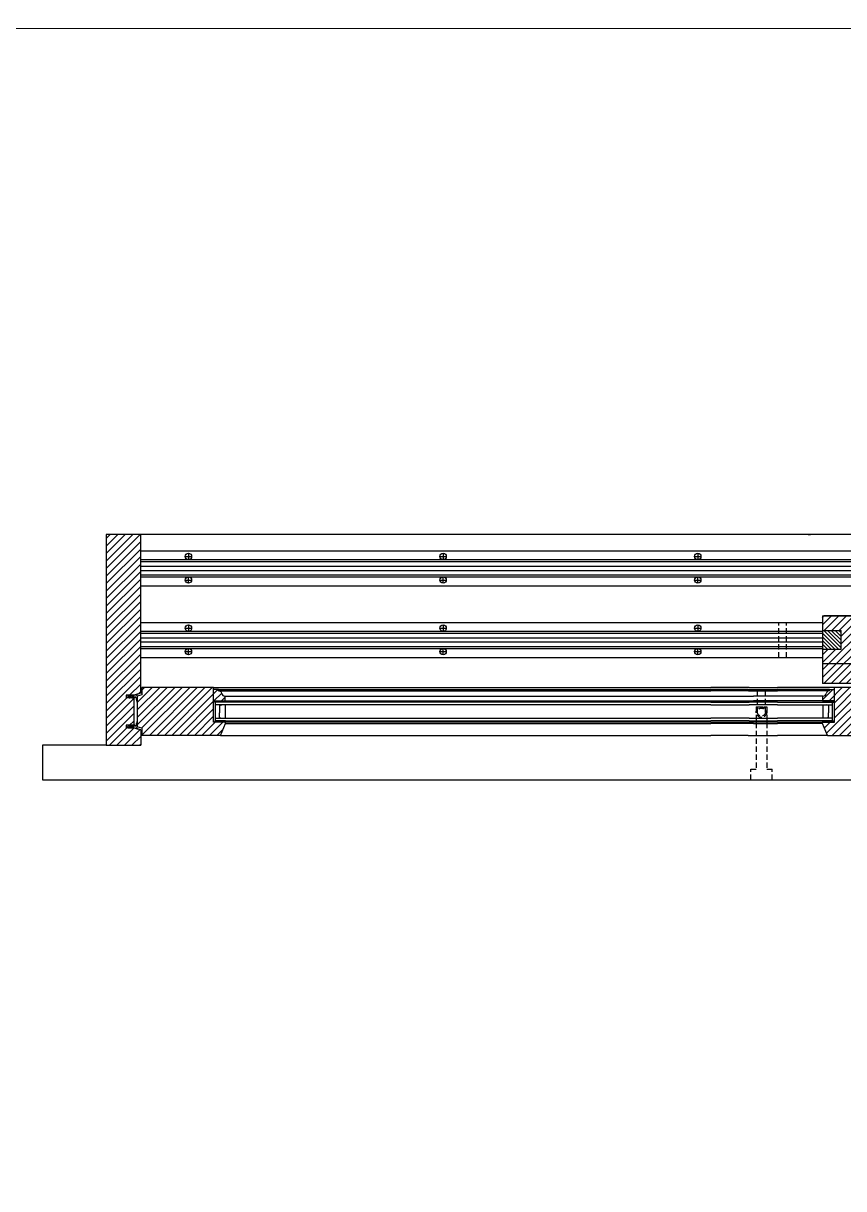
# Model space of a CAD drawing. Header units: inches. Extents: x 1985 to 11287, y 379 to 3234.
# Drawn here: x 7988.8 to 8027.4, y 1405.7 to 1460.6 of the extents above; entities that cross this region are included whole.
import ezdxf

# ---------------------------------------------------------------- set-up
doc = ezdxf.new("R2010")
doc.units = ezdxf.units.IN
doc.header["$MEASUREMENT"] = 0
doc.linetypes.add('HIDDEN', pattern=[0.375, 0.25, -0.125])
for name, color, linetype in [('glass 99', 6, 'CONTINUOUS'), ('glazing tape 99', 7, 'CONTINUOUS'), ('hardware 99', 94, 'CONTINUOUS'), ('hatch 99', 1, 'CONTINUOUS'), ('separation 99', 3, 'CONTINUOUS'), ('weatherstripping 99', 5, 'CONTINUOUS'), ('wood detail 99', 7, 'CONTINUOUS')]:
    doc.layers.add(name, color=color, linetype=linetype)

msp = doc.modelspace()

# ---------------------------------------------------------------- hatches: boundary and pattern name
at = {"layer": 'glazing tape 99'}
h = msp.add_hatch(color=7, dxfattribs=at)
h.paths.add_polyline_path([(7997.795045, 1428.695459), (7998.295045, 1428.695459), (7998.295045, 1428.632959), (7997.795045, 1428.632959)])
h.paths.add_polyline_path([(7997.818545, 1427.757959), (7998.318545, 1427.757959), (7998.318545, 1427.695459), (7997.818545, 1427.695459)])
h = msp.add_hatch(color=7, dxfattribs=at)
h.paths.add_polyline_path([(8026.467043, 1428.695459), (8026.967043, 1428.695459), (8026.967043, 1428.632959), (8026.467043, 1428.632959)])
h.paths.add_polyline_path([(8026.443543, 1427.757959), (8026.943543, 1427.757959), (8026.943543, 1427.695459), (8026.443543, 1427.695459)])
at = {"layer": 'hardware 99'}
h = msp.add_hatch(dxfattribs=at)
h.set_pattern_fill('ANSI31', color=256, style=0)
h.set_pattern_definition([(135, (7707.36712, 136.2914), (0.088388348, 0.088388348), [])])
h.paths.add_polyline_path([(8026.443543, 1431.132959), (8027.318543, 1431.132959), (8027.318543, 1432.007959), (8026.443543, 1432.007959)])
at = {"layer": 'hatch 99'}
h = msp.add_hatch(dxfattribs=at)
h.set_pattern_fill('ANSI31', color=256, scale=2, style=0)
h.set_pattern_definition([(45, (8381.80447, 261.3368), (-0.176776695, 0.176776695), [])])
h.paths.add_polyline_path([(7994.318545, 1436.539209), (7992.693545, 1436.539209), (7992.693545, 1426.601709), (7994.318545, 1426.601709), (7994.318545, 1427.336084), (7993.990545, 1427.426959), (7993.720391, 1427.426959), (7993.631045, 1427.426959), (7993.631045, 1427.551959), (7993.990545, 1427.551959), (7993.990545, 1428.838959), (7993.631045, 1428.838959), (7993.631045, 1428.963959), (7993.990545, 1428.963959), (7994.318545, 1429.054834), (7994.318545, 1429.320459)])
h.paths.add_polyline_path([(7997.75603, 1429.320459), (7994.381045, 1429.320459), (7994.381045, 1428.976711), (7994.159045, 1428.914201), (7994.159045, 1427.476717), (7994.381045, 1427.414207), (7994.381045, 1427.070459), (7998.077473, 1427.070459), (7998.318545, 1427.632959), (7998.318545, 1427.695459), (7997.75603, 1427.695459)])
h.paths.add_polyline_path([(7998.138795, 1429.046959, 0.350781059), (7997.995667, 1429.171959), (7997.982545, 1429.171959), (7997.982545, 1429.234459), (7997.75603, 1429.234459), (7997.75603, 1428.695459), (7998.295045, 1428.695459), (7998.295045, 1428.921959, -0.375199902)], flags=17)
h = msp.add_hatch(dxfattribs=at)
h.set_pattern_fill('ANSI31', color=256, scale=2, style=0)
h.set_pattern_definition([(45, (8381.80447, 1077.70195), (-0.1767767, 0.1767767), [])])
h.paths.add_polyline_path([(8030.420043, 1432.296959, -0.375199902), (8030.263793, 1432.421959, 0.350781059), (8030.120665, 1432.546959), (8030.107543, 1432.546959), (8030.107543, 1432.609459), (8029.881029, 1432.609459), (8029.881029, 1432.070459), (8030.420043, 1432.070459)], flags=17)
h.paths.add_polyline_path([(8029.881029, 1432.695459), (8026.506043, 1432.695459), (8026.443543, 1432.695459), (8026.443543, 1432.429834), (8026.443543, 1432.007959), (8027.318543, 1432.007959), (8027.318543, 1431.132959), (8026.443543, 1431.132959), (8026.443543, 1430.445459), (8030.202472, 1430.445459), (8030.443543, 1431.007959), (8030.443543, 1431.070459), (8029.881029, 1431.070459)])
h.paths.add_polyline_path([(8028.141657, 1429.985085), (8027.860333, 1429.985085), (8027.860333, 1430.047585), (8028.141657, 1430.047585), (8028.506043, 1430.257963), (8028.506043, 1430.445459), (8026.506043, 1430.445459), (8026.443543, 1430.445459), (8026.443543, 1429.976709), (8026.443543, 1429.507959), (8028.131036, 1429.507959), (8028.506043, 1429.724469), (8028.506043, 1429.774707)])
h.paths.add_polyline_path([(8030.443543, 1430.257959), (8029.93119, 1430.257959), (8029.93119, 1429.944352), (8029.83719, 1429.944352), (8029.83719, 1430.257959), (8028.756036, 1430.257959), (8028.381043, 1430.041457), (8028.381043, 1429.991213), (8028.745424, 1429.780838), (8029.026753, 1429.780838), (8029.026753, 1429.718338), (8028.745424, 1429.718338), (8028.381043, 1429.507963), (8028.381043, 1429.320459), (8030.443543, 1429.320459)])
h.paths.add_polyline_path([(8030.443543, 1429.320459), (8027.006057, 1429.320459), (8027.006057, 1427.695459), (8026.443543, 1427.695459), (8026.443543, 1427.632959), (8026.684615, 1427.070459), (8030.443543, 1427.070459)])
h.paths.add_polyline_path([(8027.006057, 1429.234459), (8026.776243, 1429.234459), (8026.776243, 1429.171959), (8026.76398, 1429.171959, 0.35125577), (8026.623772, 1429.049771, -0.380557848), (8026.467043, 1428.921959), (8026.467043, 1428.695459), (8027.006057, 1428.695459)], flags=17)

# ---------------------------------------------------------------- linework, layer by layer
at = {"layer": 'glass 99', "color": 6}
for p, q in [((8021.176939, 1428.632959), (7997.795045, 1428.632959)), ((7997.84973, 1427.757959), (7997.84973, 1428.632959)), ((8021.176939, 1428.507959), (7997.84973, 1428.507959)), ((7998.033039, 1428.477968), (7998.140821, 1428.507959)), ((7998.033039, 1428.477968), (7998.033039, 1428.132959)), ((7998.033039, 1427.91295), (7998.033039, 1428.132959)), ((7998.297419, 1428.507959), (7998.297419, 1427.882959)), ((8021.176939, 1428.632959), (8022.991175, 1428.632959)), ((8021.176939, 1428.507959), (8022.991175, 1428.507959)), ((8024.323269, 1428.632959), (8022.991175, 1428.632959)), ((8024.323269, 1428.507959), (8022.991175, 1428.507959)), ((8024.323269, 1428.632959), (8026.967043, 1428.632959)), ((8024.323269, 1428.507959), (8026.912357, 1428.507959)), ((8026.467043, 1428.507959), (8026.467043, 1427.882959)), ((8026.731423, 1428.477968), (8026.623641, 1428.507959)), ((8026.731423, 1428.477968), (8026.731423, 1428.132959)), ((8026.731423, 1427.91295), (8026.731423, 1428.132959)), ((8026.912357, 1427.757959), (8026.912357, 1428.632959)), ((7997.818545, 1427.757959), (8021.176939, 1427.757959)), ((7997.84973, 1427.882959), (8021.176939, 1427.882959)), ((7998.033039, 1427.91295), (7998.140821, 1427.882959)), ((8022.991175, 1427.882959), (8021.176939, 1427.882959)), ((8022.991175, 1427.757959), (8021.176939, 1427.757959)), ((8022.991175, 1427.882959), (8024.323269, 1427.882959)), ((8022.991175, 1427.757959), (8024.323269, 1427.757959)), ((8026.912357, 1427.882959), (8024.323269, 1427.882959)), ((8026.943543, 1427.757959), (8024.323269, 1427.757959)), ((8026.731423, 1427.91295), (8026.623641, 1427.882959))]:
    msp.add_line(p, q, dxfattribs=at)
at = {"layer": 'glazing tape 99', "color": 7}
for p, q in [((7997.795045, 1428.695459), (7997.795045, 1428.632959)), ((7998.295045, 1428.695459), (7998.295045, 1428.632959)), ((8026.467043, 1428.695459), (8026.467043, 1428.632959)), ((8026.967043, 1428.695459), (8026.967043, 1428.632959))]:
    msp.add_line(p, q, dxfattribs=at)
at = {"layer": 'glazing tape 99'}
for p, q in [((7998.295045, 1428.632959), (7997.795045, 1428.632959)), ((8026.967043, 1428.632959), (8026.467043, 1428.632959)), ((7997.818545, 1427.757959), (7997.818545, 1427.695459)), ((7998.318545, 1427.757959), (7997.818545, 1427.757959)), ((7998.318545, 1427.757959), (7998.318545, 1427.695459)), ((8026.443543, 1427.757959), (8026.943543, 1427.757959)), ((8026.443543, 1427.757959), (8026.443543, 1427.695459)), ((8026.943543, 1427.757959), (8026.943543, 1427.695459))]:
    msp.add_line(p, q, dxfattribs=at)
at = {"layer": 'hardware 99'}
for p, q in [((8025.765634, 1436.539209), (8025.881051, 1436.539209)), ((7994.318545, 1435.770459), (8026.443543, 1435.770459)), ((7994.318545, 1435.350459), (8026.443543, 1435.350459)), ((7994.318545, 1435.260459), (8026.443543, 1435.260459)), ((7996.418545, 1435.500459), (7996.718545, 1435.500459)), ((7996.568545, 1435.650459), (7996.568545, 1435.350459)), ((8008.418545, 1435.500459), (8008.718545, 1435.500459)), ((8008.568545, 1435.650459), (8008.568545, 1435.350459)), ((8020.418545, 1435.500459), (8020.718545, 1435.500459)), ((8020.568545, 1435.650459), (8020.568545, 1435.350459)), ((8026.443543, 1435.770459), (8058.568542, 1435.770459)), ((8026.443543, 1435.350459), (8058.568542, 1435.350459)), ((8026.443543, 1435.260459), (8058.568542, 1435.260459)), ((7994.318545, 1435.045459), (8026.443543, 1435.045459)), ((7994.318545, 1434.845459), (8026.443543, 1434.845459)), ((8026.443543, 1435.045459), (8058.568542, 1435.045459)), ((8026.443543, 1434.845459), (8058.568542, 1434.845459)), ((7994.318545, 1434.630459), (8026.443543, 1434.630459)), ((7994.318545, 1434.540459), (8026.443543, 1434.540459)), ((7996.418545, 1434.390459), (7996.718545, 1434.390459)), ((7996.568545, 1434.240459), (7996.568545, 1434.540459)), ((8008.418545, 1434.390459), (8008.718545, 1434.390459)), ((8008.568545, 1434.240459), (8008.568545, 1434.540459)), ((8020.418545, 1434.390459), (8020.718545, 1434.390459)), ((8020.568545, 1434.240459), (8020.568545, 1434.540459)), ((8026.443543, 1434.630459), (8058.568542, 1434.630459)), ((8026.443543, 1434.540459), (8058.568542, 1434.540459)), ((7994.318545, 1434.120459), (8026.443543, 1434.120459)), ((8026.443543, 1434.120459), (8058.568542, 1434.120459)), ((7994.318545, 1432.395459), (8026.443543, 1432.395459)), ((7994.318545, 1431.975459), (8026.443543, 1431.975459)), ((7996.418545, 1432.125459), (7996.718545, 1432.125459)), ((7996.568545, 1432.275459), (7996.568545, 1431.975459)), ((8008.418545, 1432.125459), (8008.718545, 1432.125459)), ((8008.568545, 1432.275459), (8008.568545, 1431.975459)), ((8020.418545, 1432.125459), (8020.718545, 1432.125459)), ((8020.568545, 1432.275459), (8020.568545, 1431.975459)), ((8026.443543, 1432.007959), (8026.443543, 1431.132959)), ((7994.318545, 1431.885459), (8026.443543, 1431.885459)), ((7994.318545, 1431.670459), (8026.443543, 1431.670459)), ((7994.318545, 1431.470459), (8026.443543, 1431.470459)), ((7994.318545, 1431.255459), (8026.443543, 1431.255459)), ((7994.318545, 1431.165459), (8026.443543, 1431.165459)), ((7996.418545, 1431.015459), (7996.718545, 1431.015459)), ((7996.568545, 1430.865459), (7996.568545, 1431.165459)), ((8008.418545, 1431.015459), (8008.718545, 1431.015459)), ((8008.568545, 1430.865459), (8008.568545, 1431.165459)), ((8020.418545, 1431.015459), (8020.718545, 1431.015459)), ((8020.568545, 1430.865459), (8020.568545, 1431.165459)), ((7994.318545, 1430.745459), (8026.443543, 1430.745459))]:
    msp.add_line(p, q, dxfattribs=at)
for centre in [(7996.568545, 1435.500459), (8008.568545, 1435.500459), (8020.568545, 1435.500459), (7996.568545, 1434.390459), (8008.568545, 1434.390459), (8020.568545, 1434.390459), (7996.568545, 1432.125459), (8008.568545, 1432.125459), (8020.568545, 1432.125459), (7996.568545, 1431.015459), (8008.568545, 1431.015459), (8020.568545, 1431.015459)]:
    msp.add_circle(centre, 0.15, dxfattribs=at)
at = {"layer": 'separation 99', "color": 3}
msp.add_lwpolyline([(7876.573778, 1460.358828), (8777.601674, 1460.629696), (8777.601674, 1223.895804), (7876.573778, 1223.624935)], close=True, dxfattribs=at)
at = {"layer": 'weatherstripping 99'}
for p, q in [((7993.720488, 1428.963959), (7994.009718, 1428.963959)), ((7993.720488, 1428.963959), (7993.720488, 1428.900959)), ((7993.720488, 1428.900959), (7993.778757, 1428.84269)), ((7993.762915, 1428.900959), (7993.847649, 1428.900959)), ((7993.762915, 1428.900959), (7993.821184, 1428.84269)), ((7993.778757, 1428.84269), (7993.821184, 1428.84269)), ((7993.847649, 1428.900959), (7993.905918, 1428.84269)), ((7993.890075, 1428.900959), (7993.990488, 1428.900959)), ((7993.890075, 1428.900959), (7993.948344, 1428.84269)), ((7993.905918, 1428.84269), (7993.948344, 1428.84269)), ((7993.990488, 1428.900959), (7993.990488, 1428.86269)), ((7994.009718, 1428.963959), (7994.200579, 1429.022151)), ((7994.010488, 1428.84269), (7994.030488, 1428.84269)), ((7994.050488, 1428.900959), (7994.050488, 1428.86269)), ((7994.200579, 1429.022151), (7994.111141, 1428.963959)), ((7994.153373, 1428.663959), (7994.126233, 1428.76747)), ((7994.153373, 1428.911834), (7994.153373, 1428.663959)), ((7993.720391, 1427.489959), (7993.77866, 1427.548228)), ((7993.762817, 1427.489959), (7993.821086, 1427.548228)), ((7993.77866, 1427.548228), (7993.821086, 1427.548228)), ((7993.847552, 1427.489959), (7993.905821, 1427.548228)), ((7993.889978, 1427.489959), (7993.948247, 1427.548228)), ((7993.905821, 1427.548228), (7993.948247, 1427.548228)), ((7994.010391, 1427.548228), (7994.030391, 1427.548228)), ((7994.153276, 1427.726959), (7994.126136, 1427.623449)), ((7994.153276, 1427.479084), (7994.153276, 1427.726959)), ((7993.720391, 1427.426959), (7993.720391, 1427.489959)), ((7993.720391, 1427.426959), (7994.009621, 1427.426959)), ((7993.762817, 1427.489959), (7993.847552, 1427.489959)), ((7993.889978, 1427.489959), (7993.990391, 1427.489959)), ((7993.990391, 1427.489959), (7993.990391, 1427.528228)), ((7994.009621, 1427.426959), (7994.200489, 1427.368792)), ((7994.050391, 1427.489959), (7994.050391, 1427.528228)), ((7994.200489, 1427.368792), (7994.111044, 1427.426959))]:
    msp.add_line(p, q, dxfattribs=at)
for centre, radius, start, end in [((7994.010488, 1428.86269), 0.02, 180, 270), ((7994.030488, 1428.86269), 0.02, 270, 0), ((7993.927224, 1428.742782), 0.200534, 7.0714371, 52.0714371), ((7994.095824, 1428.908379), 0.057652, 3.4364526, 74.5927882), ((7994.010391, 1427.528228), 0.02, 90, 180), ((7994.030391, 1427.528228), 0.02, 0, 90), ((7993.927127, 1427.648136), 0.200534, 307.9285629, 352.9285629), ((7994.095727, 1427.48254), 0.057652, 285.4072118, 356.5635474)]:
    msp.add_arc(centre, radius, start, end, dxfattribs=at)
at = {"layer": 'wood detail 99', "color": 0}
for p, q in [((7992.693545, 1436.539209), (7992.693545, 1426.601709)), ((7994.318545, 1436.539209), (7992.693545, 1436.539209)), ((8026.443543, 1436.539209), (7992.693545, 1436.539209)), ((7994.318545, 1429.054834), (7994.318545, 1436.539209)), ((7992.693545, 1432.695459), (7992.693545, 1430.882959)), ((7992.693545, 1432.695459), (7992.693545, 1430.882959)), ((7992.693545, 1431.757959), (7992.693545, 1430.882959)), ((7992.693545, 1431.757959), (7992.693545, 1430.882959)), ((8030.202472, 1430.445459), (8026.443543, 1430.445459)), ((8030.202472, 1430.445459), (8026.443543, 1430.445459)), ((8030.202472, 1430.445459), (8026.506043, 1430.445459)), ((8028.131036, 1429.507959), (8026.443543, 1429.507959)), ((8030.443543, 1429.320459), (8027.006057, 1429.320459)), ((8030.443543, 1429.320459), (8027.006057, 1429.320459)), ((7998.077473, 1427.070459), (7994.381045, 1427.070459)), ((8026.684615, 1427.070459), (8030.443543, 1427.070459))]:
    msp.add_line(p, q, dxfattribs=at)
at = {"layer": 'wood detail 99'}
for p, q in [((8094.69354, 1436.539209), (8026.443543, 1436.539209)), ((8026.443543, 1432.695459), (8026.443543, 1430.445459)), ((8026.443543, 1432.695459), (8029.881029, 1432.695459)), ((8026.443543, 1432.695459), (8026.443543, 1432.429834)), ((8029.881029, 1432.695459), (8026.506043, 1432.695459)), ((8026.443543, 1432.007959), (8027.318543, 1432.007959)), ((8027.318543, 1431.132959), (8027.318543, 1432.007959)), ((8026.443543, 1431.132959), (8027.318543, 1431.132959)), ((8026.443543, 1430.711084), (8026.443543, 1429.976709)), ((8026.443543, 1430.445459), (8026.443543, 1429.507959)), ((7994.318545, 1429.320459), (7994.318545, 1429.054834)), ((7997.75603, 1429.320459), (7994.381045, 1429.320459)), ((7994.381045, 1429.320459), (7994.381045, 1428.976711)), ((7997.75603, 1429.320459), (8021.176939, 1429.320459)), ((7997.982545, 1429.234459), (8021.176939, 1429.234459)), ((8022.991175, 1429.320459), (8021.176939, 1429.320459)), ((8022.96439, 1429.234459), (8021.176939, 1429.234459)), ((8022.96439, 1429.234459), (8024.323269, 1429.234459)), ((8022.991175, 1429.320459), (8024.323269, 1429.320459)), ((8027.006057, 1429.320459), (8024.323269, 1429.320459)), ((8026.776243, 1429.234459), (8024.323269, 1429.234459)), ((7993.631045, 1428.963959), (7993.631045, 1428.838959)), ((7993.990545, 1428.963959), (7993.631045, 1428.963959)), ((7993.990545, 1428.838959), (7993.631045, 1428.838959)), ((7994.318545, 1429.054834), (7993.990545, 1428.963959)), ((7993.990545, 1428.838959), (7993.990545, 1427.551959)), ((7994.381045, 1428.976711), (7994.159045, 1428.914201)), ((7994.159045, 1428.914201), (7994.159045, 1427.476717)), ((7994.159045, 1428.641728), (7994.159045, 1428.741477)), ((7997.982545, 1429.171959), (8021.176939, 1429.171959)), ((7998.295045, 1428.921959), (8021.176939, 1428.921959)), ((7998.295045, 1428.695459), (8021.176939, 1428.695459)), ((8022.96439, 1429.171959), (8021.176939, 1429.171959)), ((8021.176939, 1428.921959), (8023.187604, 1428.921959)), ((8021.176939, 1428.695459), (8023.187604, 1428.695459)), ((8022.96439, 1429.171959), (8024.323269, 1429.171959)), ((8024.323269, 1428.921959), (8023.187604, 1428.921959)), ((8024.323269, 1428.695459), (8023.187604, 1428.695459)), ((8026.776243, 1429.171959), (8024.323269, 1429.171959)), ((8026.467043, 1428.921959), (8024.323269, 1428.921959)), ((8026.467043, 1428.695459), (8024.323269, 1428.695459)), ((7993.631045, 1427.551959), (7993.631045, 1427.426959)), ((7993.990545, 1427.551959), (7993.631045, 1427.551959)), ((7998.318545, 1427.695459), (7997.75603, 1427.695459)), ((7998.318545, 1427.632959), (7998.318545, 1427.695459)), ((8021.176939, 1427.695459), (7998.318545, 1427.695459)), ((8021.176939, 1427.695459), (8023.187604, 1427.695459)), ((8024.323269, 1427.695459), (8023.187604, 1427.695459)), ((8024.323269, 1427.695459), (8026.443543, 1427.695459)), ((8026.443543, 1427.695459), (8027.006057, 1427.695459)), ((8026.443543, 1427.632959), (8026.443543, 1427.695459)), ((7993.990545, 1427.426959), (7993.631045, 1427.426959)), ((7994.318545, 1427.336084), (7993.990545, 1427.426959)), ((7994.381045, 1427.414207), (7994.159045, 1427.476717)), ((7994.318545, 1427.336084), (7994.318545, 1426.601709)), ((7994.381045, 1427.414207), (7994.381045, 1427.070459)), ((7998.077473, 1427.070459), (8021.176939, 1427.070459)), ((8022.946532, 1427.070459), (8021.176939, 1427.070459)), ((8022.946532, 1427.070459), (8024.323269, 1427.070459)), ((8026.684615, 1427.070459), (8024.323269, 1427.070459)), ((7992.693545, 1426.601709), (7989.693545, 1426.601709)), ((7989.693545, 1426.601709), (7989.693545, 1424.976709)), ((7992.693545, 1426.601709), (7994.318545, 1426.601709)), ((7992.693545, 1426.601709), (7992.693545, 1426.601709)), ((7989.693545, 1424.976709), (8099.31854, 1424.976709))]:
    msp.add_line(p, q, dxfattribs=at)
at = {"layer": 'wood detail 99', "color": 1, "linetype": 'HIDDEN'}
for p, q in [((8024.381042, 1430.745459), (8024.381042, 1432.395459)), ((8024.756042, 1430.745459), (8024.756042, 1432.395459)), ((8023.381042, 1428.164209), (8023.381042, 1429.195459)), ((8023.756042, 1428.164209), (8023.756042, 1429.195459)), ((8023.318542, 1428.414209), (8023.318542, 1425.476709)), ((8023.318542, 1428.414209), (8023.818542, 1428.414209)), ((8023.818542, 1428.414209), (8023.818542, 1425.476709)), ((8023.068542, 1425.476709), (8023.318542, 1425.476709)), ((8023.068542, 1424.976709), (8023.068542, 1425.476709)), ((8023.818542, 1425.476709), (8024.068542, 1425.476709)), ((8024.068542, 1424.976709), (8024.068542, 1425.476709))]:
    msp.add_line(p, q, dxfattribs=at)
at = {"layer": 'wood detail 99', "color": 7}
for p, q in [((7997.75603, 1427.695459), (7997.75603, 1429.320459)), ((7997.982545, 1429.234459), (7997.75603, 1429.234459)), ((7997.982545, 1429.171959), (7997.982545, 1429.234459)), ((8026.776243, 1429.234459), (8027.006057, 1429.234459)), ((8026.776243, 1429.171959), (8026.776243, 1429.234459)), ((8027.006057, 1427.695459), (8027.006057, 1429.320459)), ((7997.75603, 1428.695459), (7998.295045, 1428.695459)), ((7998.295045, 1428.695459), (7998.295045, 1428.921959)), ((8026.467043, 1428.695459), (8026.467043, 1428.921959)), ((8027.006057, 1428.695459), (8026.467043, 1428.695459)), ((7998.077473, 1427.070459), (7998.318545, 1427.632959)), ((7998.318545, 1427.632959), (8021.176939, 1427.632959)), ((8023.187604, 1427.632959), (8021.176939, 1427.632959)), ((8023.187604, 1427.632959), (8024.323269, 1427.632959)), ((8026.443543, 1427.632959), (8024.323269, 1427.632959)), ((8026.684615, 1427.070459), (8026.443543, 1427.632959))]:
    msp.add_line(p, q, dxfattribs=at)
at = {"layer": 'wood detail 99', "color": 1, "linetype": 'HIDDEN'}
for radius in [0.25, 0.1875]:
    msp.add_circle((8023.568542, 1428.164209), radius, dxfattribs=at)
at = {"layer": 'wood detail 99', "color": 7}
for centre, radius, start, end in [((7997.989106, 1429.020004), 0.152097, 10.2080197, 92.4723638), ((7998.288484, 1429.073914), 0.152097, 190.2080197, 272.4723638), ((8026.473604, 1429.073914), 0.152097, 267.5276362, 349.7919803), ((8026.770112, 1429.023387), 0.148699, 87.6367739, 170.8787735)]:
    msp.add_arc(centre, radius, start, end, dxfattribs=at)

doc.saveas('drawing.dxf')
